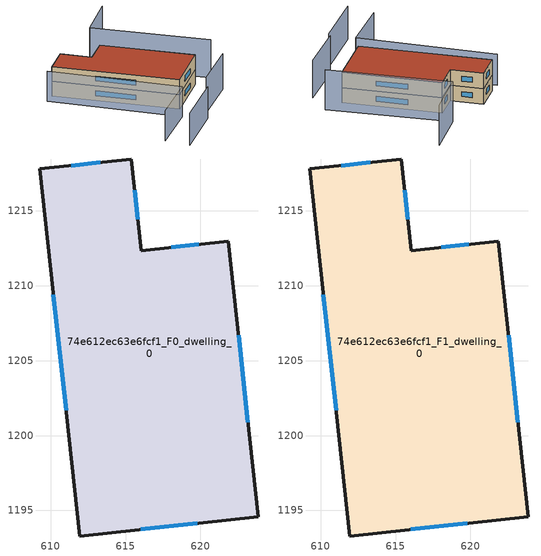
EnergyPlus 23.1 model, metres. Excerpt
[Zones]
74e612ec63e6fcf1_F0_dwelling_0
 floor ground (EU_floor_Construction): 621.86,1212.98 623.86,1194.59 611.94,1193.3 609.27,1217.8 615.39,1218.47 616.06,1212.35 z0
 wall outside (EU_wall_Construction): 621.86,1212.98 616.06,1212.35 615.39,1218.47 609.27,1217.8 611.94,1193.3 623.86,1194.59 621.86,1212.98 z0:3
 window (EU_Window_Construction): 619.87,1212.77 618.04,1212.57 / 623.17,1200.89 622.54,1206.69 / 616.02,1193.74 619.78,1194.15 / 610.19,1209.41 611.03,1201.69 / 613.3,1218.24 611.37,1218.03 / 615.83,1214.45 615.62,1216.37 z1.03:1.97
74e612ec63e6fcf1_F1_dwelling_0
 floor to 74e612ec63e6fcf1_F0_dwelling_0 (EU_floor_Construction): 621.86,1212.98 623.86,1194.59 611.94,1193.3 609.27,1217.8 615.39,1218.47 616.06,1212.35 z3
 wall outside (EU_wall_Construction): 621.86,1212.98 616.06,1212.35 615.39,1218.47 609.27,1217.8 611.94,1193.3 623.86,1194.59 621.86,1212.98 z3:6
 window (EU_Window_Construction): 619.87,1212.77 618.04,1212.57 / 623.17,1200.89 622.54,1206.69 / 616.02,1193.74 619.78,1194.15 / 610.19,1209.41 611.03,1201.69 / 613.3,1218.24 611.37,1218.03 / 615.83,1214.45 615.62,1216.37 z4.03:4.97
 roof outside (EU_roof_Construction): 623.86,1194.59 621.86,1212.98 616.06,1212.35 615.39,1218.47 609.27,1217.8 611.94,1193.3 z6
shading: 597.06,1185.67 609.85,1186.83 z0:6.5; 612.15,1188.03 623.47,1188.94 z0:7.3; 627.73,1192.95 624.78,1216.11 / 624.78,1216.11 635.2,1217.44 z0:7.8; 606.78,1217.85 608.83,1191.62 / 608.83,1191.62 597.38,1190.73 z0:6.1
[Building]
EU S2 Campaign: North Axis=0; Terrain=City; Solar Distribution=FullExterior
[Site:Location]
Cape.Town.Intl.AP: Latitude=-33.965; Longitude=18.602; Time Zone=2; Elevation=46
[SizingPeriod:WeatherFileDays]
AnnualSizingPeriod: Begin Month=1; Begin Day of Month=1; End Month=12; End Day of Month=31; Day of Week for Start Day=Monday; Use Weather File Daylight Saving Period=No; Use Weather File Rain and Snow Indicators=No
[MATERIAL]
EU_InternalMass_Material: Roughness=MediumRough; Thickness=0.1; Conductivity=1; Density=1800; Specific Heat=900; Thermal Absorptance=0.9; Solar Absorptance=0.7; Visible Absorptance=0.7
[MATERIAL:NOMASS] Roughness=MediumRough; Thermal Absorptance=0.9; Solar Absorptance=0.7; Visible Absorptance=0.7
Name | Thermal Resistance
EU_wall_NoMass | 0.493876
EU_roof_NoMass | 0.449382
EU_floor_NoMass | 1.25
[WINDOWMATERIAL:SIMPLEGLAZINGSYSTEM]
EU_Window_SimpleGlazing: UFactor=4.4; Solar Heat Gain Coefficient=0.85; Visible Transmittance=0.85
[CONSTRUCTION]
EU_wall_Construction: EU_wall_NoMass
EU_roof_Construction: EU_roof_NoMass
EU_floor_Construction: EU_floor_NoMass
EU_Window_Construction: EU_Window_SimpleGlazing
EU_InternalMass_Construction: EU_InternalMass_Material
[ZONE] Type=1; Multiplier=1; Ceiling Height=autocalculate; Floor Area=autocalculate; Part of Total Floor Area=Yes
Name | Volume
74e612ec63e6fcf1_F0_dwelling_0 | 778.868
74e612ec63e6fcf1_F1_dwelling_0 | 778.869
[INTERNALMASS] Construction=EU_InternalMass_Construction; Surface Area=259.623
Name | Zone or ZoneList
74e612ec63e6fcf1_F0_dwelling_0_EU_InternalMass | 74e612ec63e6fcf1_F0_dwelling_0
74e612ec63e6fcf1_F1_dwelling_0_EU_InternalMass | 74e612ec63e6fcf1_F1_dwelling_0
[OTHEREQUIPMENT] Fuel Type=Electricity; Design Level Calculation Method=Watts/Area; Power per Zone Floor Area=1; Fraction Latent=0; Fraction Radiant=0; Fraction Lost=0; Carbon Dioxide Generation Rate=0; EndUse Subcategory=EU_Step8_InternalGains
Name | Zone or ZoneList or Space or SpaceList | Schedule
EU_Step8_InternalGain_74e612ec63e6fcf1_F0_dwelling_0_f000 | 74e612ec63e6fcf1_F0_dwelling_0 | EU_Step8_GainSchedule_74e612ec63e6fcf1_F0_dwelling_0_f000
EU_Step8_InternalGain_74e612ec63e6fcf1_F1_dwelling_0_f000 | 74e612ec63e6fcf1_F1_dwelling_0 | EU_Step8_GainSchedule_74e612ec63e6fcf1_F1_dwelling_0_f000
[ZONEVENTILATION:DESIGNFLOWRATE] Schedule=EU_AlwaysOn; Design Flow Rate Calculation Method=AirChanges/Hour; Air Changes per Hour=0.64; Ventilation Type=Natural; Fan Pressure Rise=0; Fan Total Efficiency=1; Constant Term Coefficient=1; Temperature Term Coefficient=0; Velocity Term Coefficient=0; Velocity Squared Term Coefficient=0; Minimum Indoor Temperature=-100; Maximum Indoor Temperature=100; Delta Temperature=-100; Minimum Outdoor Temperature=-100; Maximum Outdoor Temperature=100; Maximum Wind Speed=40
Name | Zone or ZoneList or Space or SpaceList
EU_ConstantAir_74e612ec63e6fcf1_F0_dwelling_0 | 74e612ec63e6fcf1_F0_dwelling_0
EU_ConstantAir_74e612ec63e6fcf1_F1_dwelling_0 | 74e612ec63e6fcf1_F1_dwelling_0
[HVACTEMPLATE:THERMOSTAT] Constant Heating Setpoint=20; Constant Cooling Setpoint=50
EU_HeatOnly_74e612ec63e6fcf1_F0_dwelling_0; EU_HeatOnly_74e612ec63e6fcf1_F1_dwelling_0
[HVACTEMPLATE:ZONE:IDEALLOADSAIRSYSTEM] System Availability Schedule=EU_AlwaysOn; Maximum Heating Supply Air Temperature=50; Minimum Cooling Supply Air Temperature=13; Maximum Heating Supply Air Humidity Ratio=0.0156; Minimum Cooling Supply Air Humidity Ratio=0.0077; Heating Limit=NoLimit; Cooling Limit=NoLimit; Heating Availability Schedule=EU_AlwaysOn; Cooling Availability Schedule=EU_CoolingOff; Dehumidification Control Type=ConstantSensibleHeatRatio; Cooling Sensible Heat Ratio=0.7; Dehumidification Setpoint=60; Humidification Control Type=None; Humidification Setpoint=30; Outdoor Air Method=None; Outdoor Air Flow Rate per Person=0.00944; Outdoor Air Flow Rate per Zone Floor Area=0; Outdoor Air Flow Rate per Zone=0; Demand Controlled Ventilation Type=None; Outdoor Air Economizer Type=NoEconomizer; Heat Recovery Type=None; Sensible Heat Recovery Effectiveness=0.7; Latent Heat Recovery Effectiveness=0.65
Name | Template Thermostat
74e612ec63e6fcf1_F0_dwelling_0 | EU_HeatOnly_74e612ec63e6fcf1_F0_dwelling_0
74e612ec63e6fcf1_F1_dwelling_0 | EU_HeatOnly_74e612ec63e6fcf1_F1_dwelling_0
[SIZING:ZONE] Zone Cooling Design Supply Air Temperature Input Method=SupplyAirTemperature; Zone Cooling Design Supply Air Temperature=13; Zone Heating Design Supply Air Temperature Input Method=SupplyAirTemperature; Zone Heating Design Supply Air Temperature=50; Zone Cooling Design Supply Air Humidity Ratio=0.008; Zone Heating Design Supply Air Humidity Ratio=0.008; Cooling Design Air Flow Method=DesignDay; Cooling Design Air Flow Rate=0; Cooling Minimum Air Flow per Zone Floor Area=0.000762; Cooling Minimum Air Flow=0; Cooling Minimum Air Flow Fraction=0.2; Heating Design Air Flow Method=DesignDay; Heating Design Air Flow Rate=0; Heating Maximum Air Flow per Zone Floor Area=0.002032; Heating Maximum Air Flow=0.141576; Heating Maximum Air Flow Fraction=0.3; Account for Dedicated Outdoor Air System=No; Dedicated Outdoor Air System Control Strategy=NeutralSupplyAir; Dedicated Outdoor Air Low Setpoint Temperature for Design=autosize; Dedicated Outdoor Air High Setpoint Temperature for Design=autosize; Zone Load Sizing Method=Sensible Load Only No Latent Load; Zone Latent Cooling Design Supply Air Humidity Ratio Input Method=HumidityRatioDifference; Zone Cooling Design Supply Air Humidity Ratio Difference=0.005; Zone Latent Heating Design Supply Air Humidity Ratio Input Method=HumidityRatioDifference; Zone Humidification Design Supply Air Humidity Ratio Difference=0.005
74e612ec63e6fcf1_F0_dwelling_0; 74e612ec63e6fcf1_F1_dwelling_0
[SCHEDULE:CONSTANT]
Name | Hourly Value
EU_AlwaysOn | 1
EU_CoolingOff | 0
[SCHEDULE:FILE] Column Number=1; Rows to Skip at Top=0; Number of Hours of Data=8760; Column Separator=Comma; Interpolate to Timestep=No; Minutes per Item=60; Adjust Schedule for Daylight Savings=Yes
Name | File
EU_Step8_GainSchedule_74e612ec63e6fcf1_F0_dwelling_0_f000 | ../../schedules/74e612ec63e6fcf1/74e612ec63e6fcf1_F0_dwelling_0_f000_gain.csv
EU_Step8_GainSchedule_74e612ec63e6fcf1_F1_dwelling_0_f000 | ../../schedules/74e612ec63e6fcf1/74e612ec63e6fcf1_F1_dwelling_0_f000_gain.csv
